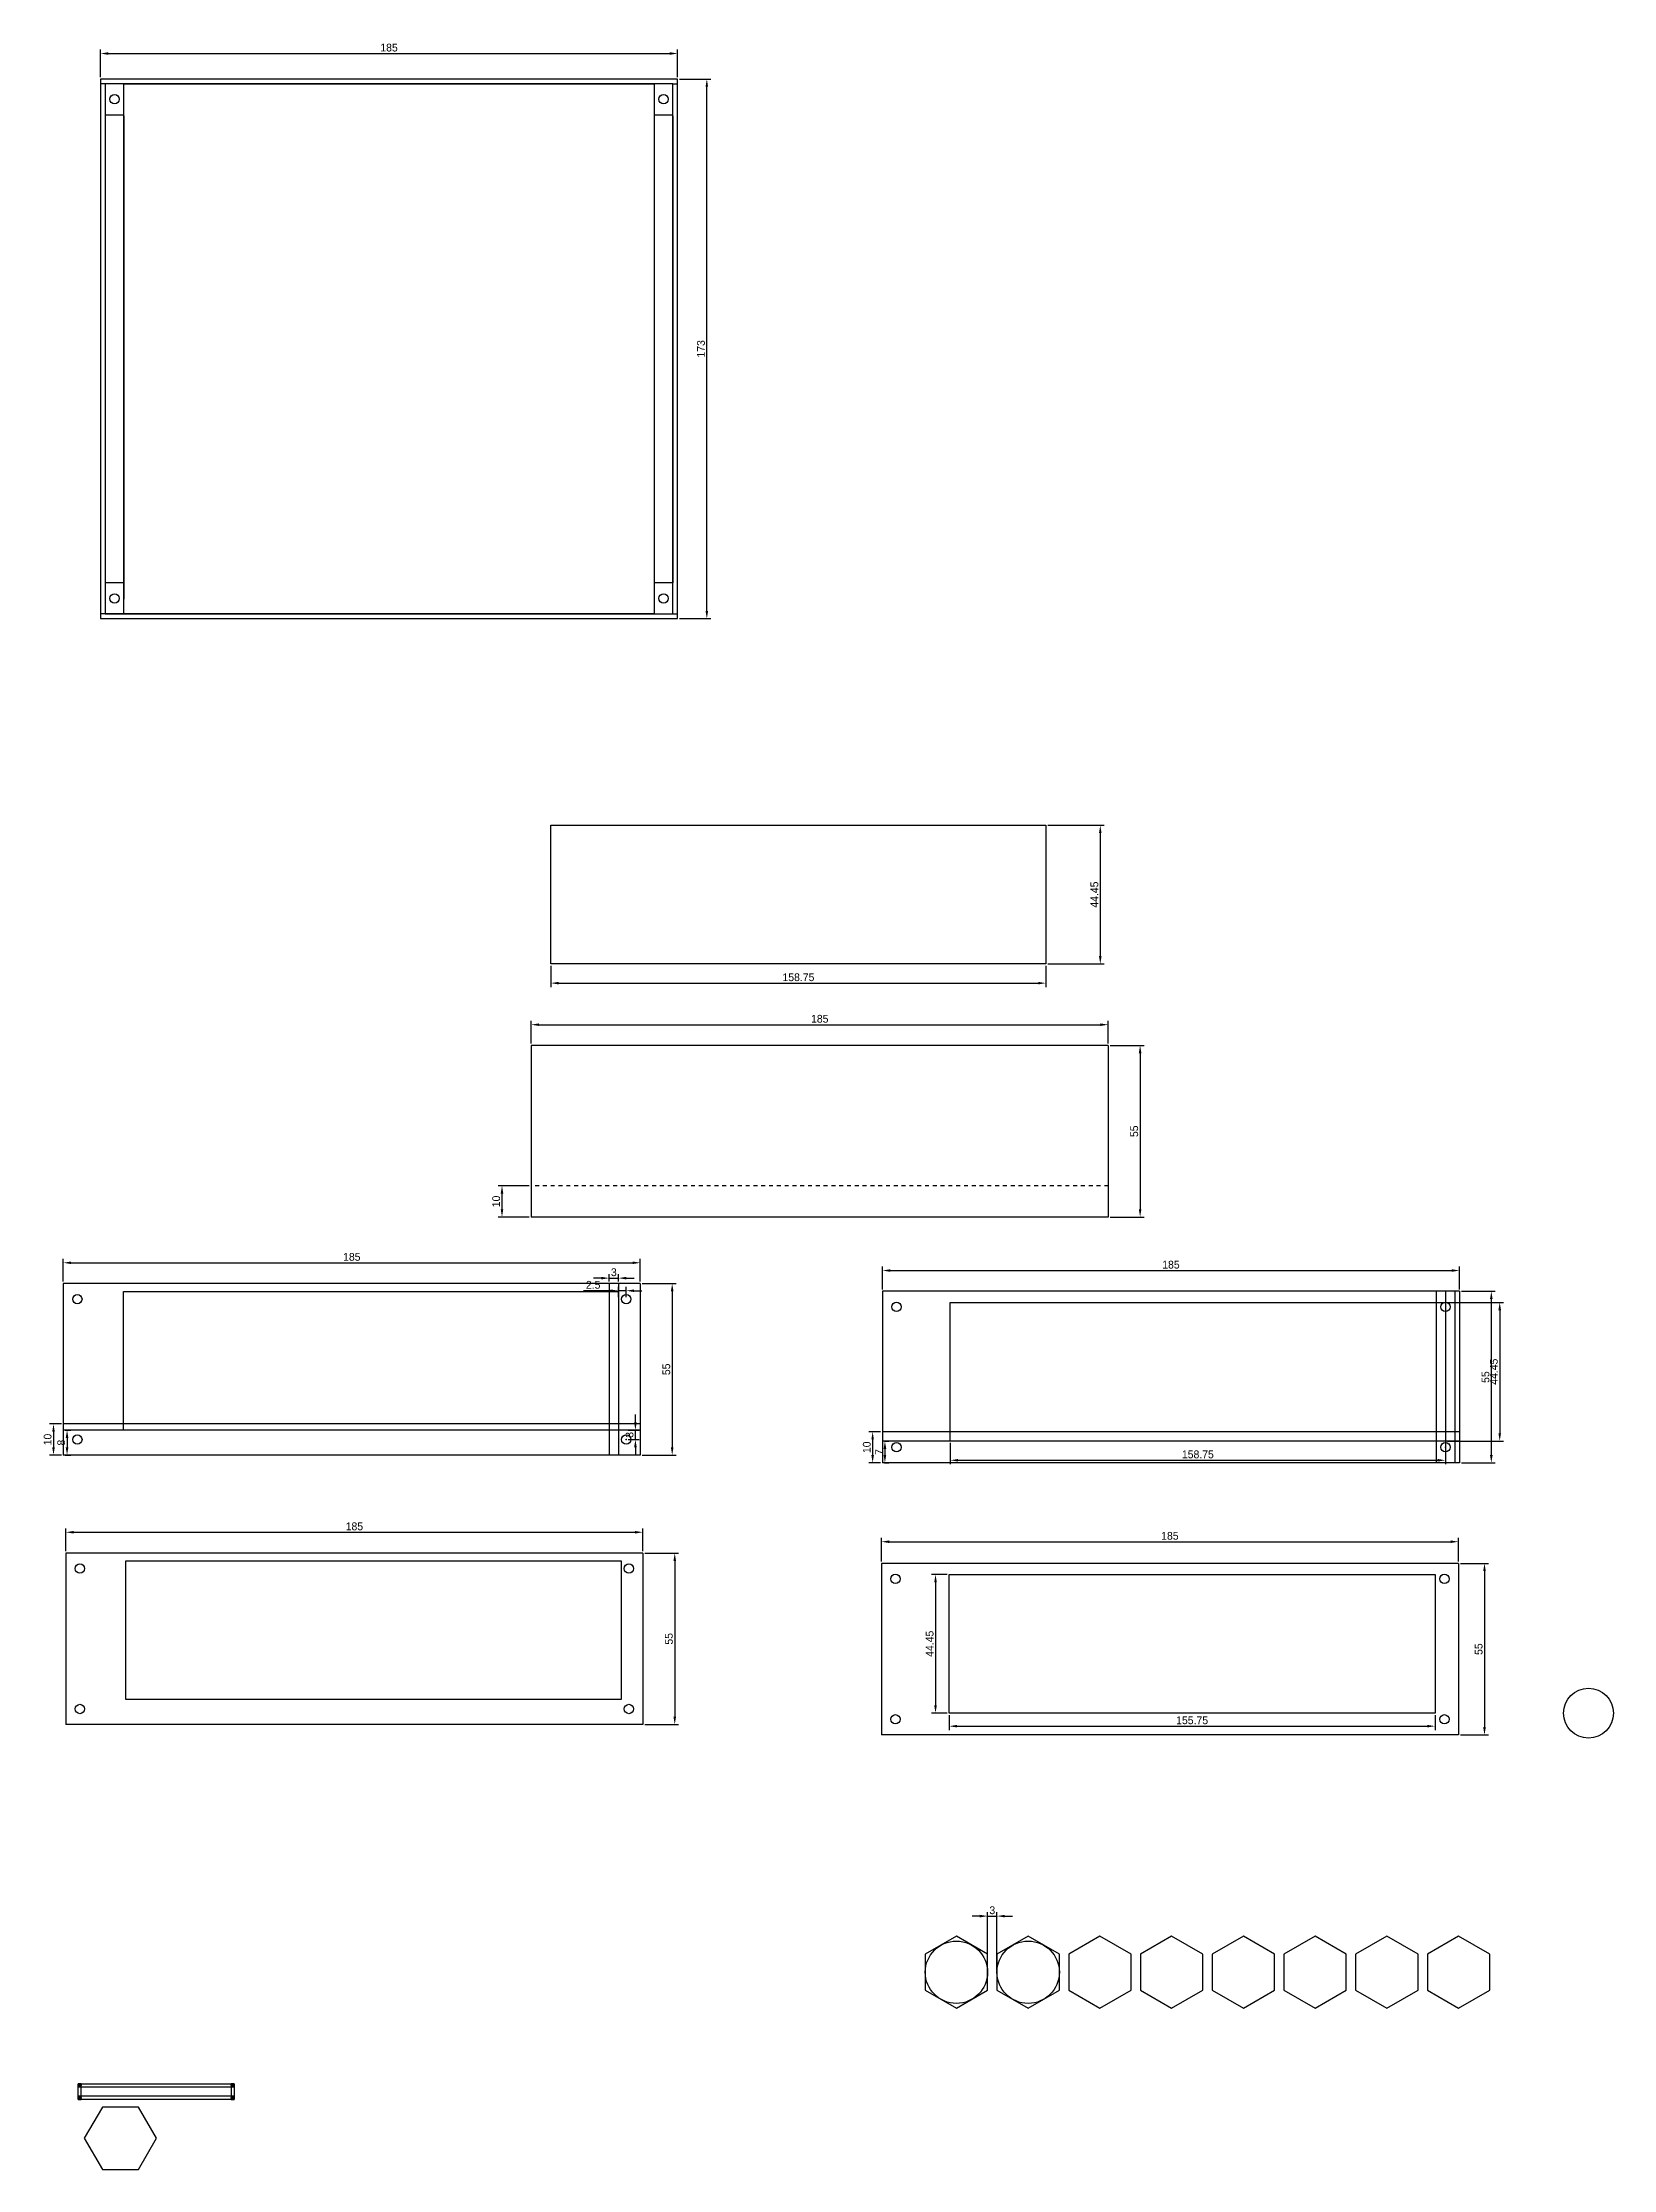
# Model space of a CAD drawing. Header units: millimetres. Extents: x 34 to 5984, y -3597 to 314.
# Drawn here: x 1717 to 2220, y -379 to 303 of the extents above; entities that cross this region are included whole.
import ezdxf

# ---------------------------------------------------------------- set-up
doc = ezdxf.new("R2010")
doc.units = ezdxf.units.MM
doc.linetypes.add('JIS_02_1.2', pattern=[2.5, 1.25, -1.25])
doc.dimstyles.new('ISO-25', dxfattribs={"dimtxt": 2.5, "dimasz": 2.5, "dimexe": 1.25, "dimexo": 0.625, "dimtad": 1, "dimdsep": 46, "dimtxsty": 'Standard', "dimcen": 2.5, "dimadec": 0, "dimazin": 0, "dimtfac": 1, "dimtmove": 0, "dimatfit": 3, "dimfxl": 1, "dimarcsym": 0})

# ---------------------------------------------------------------- blocks, each defined once
blk = doc.blocks.new('*D72')
at = {"color": 0, "lineweight": -2, "transparency": 16777216}
for p, q in [((1735.36, 292.24), (1735.36, 301.05)), ((1920.36, 292.24), (1920.36, 301.05)), ((1737.86, 299.8), (1917.86, 299.8))]:
    blk.add_line(p, q, dxfattribs=at)
at = {"color": 0, "transparency": 16777216}
for points in [[(1737.86, 300.22), (1737.86, 299.38), (1735.36, 299.8)], [(1917.86, 300.22), (1917.86, 299.38), (1920.36, 299.8)]]:
    blk.add_solid(points, dxfattribs=at)
at = {"layer": 'Defpoints', "color": 0, "transparency": 16777216}
for p in [(1920.36, 299.8), (1735.36, 291.62), (1920.36, 291.62)]:
    blk.add_point(p, dxfattribs=at)
at = {"color": 0, "transparency": 16777216, "insert": (1827.86, 301.68), "char_height": 2.5, "attachment_point": 5}
blk.add_mtext('185', dxfattribs=at)
blk = doc.blocks.new('*D73')
at = {"color": 0, "lineweight": -2, "transparency": 16777216}
for p, q in [((1920.99, 291.62), (1931, 291.62)), ((1929.75, 121.12), (1929.75, 289.12)), ((1920.99, 118.62), (1931, 118.62))]:
    blk.add_line(p, q, dxfattribs=at)
at = {"color": 0, "transparency": 16777216}
for points in [[(1929.33, 289.12), (1930.16, 289.12), (1929.75, 291.62)], [(1929.33, 121.12), (1930.16, 121.12), (1929.75, 118.62)]]:
    blk.add_solid(points, dxfattribs=at)
at = {"layer": 'Defpoints', "color": 0, "transparency": 16777216}
for p in [(1920.36, 291.62), (1929.75, 291.62), (1920.36, 118.62)]:
    blk.add_point(p, dxfattribs=at)
at = {"color": 0, "transparency": 16777216, "insert": (1927.87, 205.12), "char_height": 2.5, "attachment_point": 5, "rotation": 90}
blk.add_mtext('173', dxfattribs=at)
blk = doc.blocks.new('*D78')
at = {"color": 0, "lineweight": -2, "transparency": 16777216}
for p, q in [((1873.46, -17.58), (1873.46, -10.3)), ((1875.96, -11.55), (2055.96, -11.55)), ((2058.46, -17.58), (2058.46, -10.3))]:
    blk.add_line(p, q, dxfattribs=at)
at = {"color": 0, "transparency": 16777216}
for points in [[(1875.96, -11.13), (1875.96, -11.96), (1873.46, -11.55)], [(2055.96, -11.13), (2055.96, -11.96), (2058.46, -11.55)]]:
    blk.add_solid(points, dxfattribs=at)
at = {"layer": 'Defpoints', "color": 0, "transparency": 16777216}
for p in [(2058.46, -11.55), (1873.46, -18.21), (2058.46, -18.21)]:
    blk.add_point(p, dxfattribs=at)
at = {"color": 0, "transparency": 16777216, "insert": (1965.96, -9.67), "char_height": 2.5, "attachment_point": 5}
blk.add_mtext('185', dxfattribs=at)
blk = doc.blocks.new('*D79')
at = {"color": 0, "lineweight": -2, "transparency": 16777216}
for p, q in [((2059.08, -18.21), (2069.92, -18.21)), ((2068.67, -20.71), (2068.67, -70.71)), ((2059.08, -73.21), (2069.92, -73.21))]:
    blk.add_line(p, q, dxfattribs=at)
at = {"color": 0, "transparency": 16777216}
for points in [[(2068.25, -20.71), (2069.09, -20.71), (2068.67, -18.21)], [(2068.25, -70.71), (2069.09, -70.71), (2068.67, -73.21)]]:
    blk.add_solid(points, dxfattribs=at)
at = {"layer": 'Defpoints', "color": 0, "transparency": 16777216}
for p in [(2058.46, -18.21), (2058.46, -73.21), (2068.67, -73.21)]:
    blk.add_point(p, dxfattribs=at)
at = {"color": 0, "transparency": 16777216, "insert": (2066.79, -45.71), "char_height": 2.5, "attachment_point": 5, "rotation": 90}
blk.add_mtext('55', dxfattribs=at)
blk = doc.blocks.new('*D80')
at = {"color": 0, "lineweight": -2, "transparency": 16777216}
for p, q in [((1872.83, -63.21), (1862.83, -63.21)), ((1864.08, -65.71), (1864.08, -70.71)), ((1872.83, -73.21), (1862.83, -73.21))]:
    blk.add_line(p, q, dxfattribs=at)
at = {"color": 0, "transparency": 16777216}
for points in [[(1863.66, -65.71), (1864.5, -65.71), (1864.08, -63.21)], [(1863.66, -70.71), (1864.5, -70.71), (1864.08, -73.21)]]:
    blk.add_solid(points, dxfattribs=at)
at = {"layer": 'Defpoints', "color": 0, "transparency": 16777216}
for p in [(1873.46, -63.21), (1864.08, -73.21), (1873.46, -73.21)]:
    blk.add_point(p, dxfattribs=at)
at = {"color": 0, "transparency": 16777216, "insert": (1862.21, -68.21), "char_height": 2.5, "attachment_point": 5, "rotation": 90}
blk.add_mtext('10', dxfattribs=at)
blk = doc.blocks.new('*D87')
at = {"color": 0, "lineweight": -2, "transparency": 16777216}
for p, q in [((1724.26, -180.3), (1724.26, -173.02)), ((1726.76, -174.27), (1906.76, -174.27)), ((1909.26, -180.3), (1909.26, -173.02))]:
    blk.add_line(p, q, dxfattribs=at)
at = {"color": 0, "transparency": 16777216}
for points in [[(1726.76, -173.85), (1726.76, -174.68), (1724.26, -174.27)], [(1906.76, -173.85), (1906.76, -174.68), (1909.26, -174.27)]]:
    blk.add_solid(points, dxfattribs=at)
at = {"layer": 'Defpoints', "color": 0, "transparency": 16777216}
for p in [(1909.26, -174.27), (1724.26, -180.93), (1909.26, -180.93)]:
    blk.add_point(p, dxfattribs=at)
at = {"color": 0, "transparency": 16777216, "insert": (1816.76, -172.39), "char_height": 2.5, "attachment_point": 5}
blk.add_mtext('185', dxfattribs=at)
blk = doc.blocks.new('*D88')
at = {"color": 0, "lineweight": -2, "transparency": 16777216}
for p, q in [((1909.88, -180.93), (1920.72, -180.93)), ((1919.47, -183.43), (1919.47, -233.43)), ((1909.88, -235.93), (1920.72, -235.93))]:
    blk.add_line(p, q, dxfattribs=at)
at = {"color": 0, "transparency": 16777216}
for points in [[(1919.05, -183.43), (1919.88, -183.43), (1919.47, -180.93)], [(1919.05, -233.43), (1919.88, -233.43), (1919.47, -235.93)]]:
    blk.add_solid(points, dxfattribs=at)
at = {"layer": 'Defpoints', "color": 0, "transparency": 16777216}
for p in [(1909.26, -180.93), (1909.26, -235.93), (1919.47, -235.93)]:
    blk.add_point(p, dxfattribs=at)
at = {"color": 0, "transparency": 16777216, "insert": (1917.59, -208.43), "char_height": 2.5, "attachment_point": 5, "rotation": 90}
blk.add_mtext('55', dxfattribs=at)
blk = doc.blocks.new('*D91')
at = {"color": 0, "lineweight": -2, "transparency": 16777216}
for p, q in [((1879.74, 7.31), (1879.74, 0.52)), ((2038.49, 7.31), (2038.49, 0.52)), ((1882.24, 1.77), (2035.99, 1.77))]:
    blk.add_line(p, q, dxfattribs=at)
at = {"color": 0, "transparency": 16777216}
for points in [[(1882.24, 2.19), (1882.24, 1.36), (1879.74, 1.77)], [(2035.99, 2.19), (2035.99, 1.36), (2038.49, 1.77)]]:
    blk.add_solid(points, dxfattribs=at)
at = {"layer": 'Defpoints', "color": 0, "transparency": 16777216}
for p in [(1879.74, 7.94), (2038.49, 7.94), (2038.49, 1.77)]:
    blk.add_point(p, dxfattribs=at)
at = {"color": 0, "transparency": 16777216, "insert": (1959.12, 3.65), "char_height": 2.5, "attachment_point": 5}
blk.add_mtext('158.75', dxfattribs=at)
blk = doc.blocks.new('*D92')
at = {"color": 0, "lineweight": -2, "transparency": 16777216}
for p, q in [((2039.12, 52.39), (2057.15, 52.39)), ((2055.9, 49.89), (2055.9, 10.44)), ((2039.12, 7.94), (2057.15, 7.94))]:
    blk.add_line(p, q, dxfattribs=at)
at = {"color": 0, "transparency": 16777216}
for points in [[(2055.48, 49.89), (2056.31, 49.89), (2055.9, 52.39)], [(2055.48, 10.44), (2056.31, 10.44), (2055.9, 7.94)]]:
    blk.add_solid(points, dxfattribs=at)
at = {"layer": 'Defpoints', "color": 0, "transparency": 16777216}
for p in [(2038.49, 52.39), (2038.49, 7.94), (2055.9, 7.94)]:
    blk.add_point(p, dxfattribs=at)
at = {"color": 0, "transparency": 16777216, "insert": (2054.02, 30.16), "char_height": 2.5, "attachment_point": 5, "rotation": 90}
blk.add_mtext('44.45', dxfattribs=at)
blk = doc.blocks.new('*D102')
at = {"color": 0, "lineweight": -2, "transparency": 16777216}
for p, q in [((1723.43, -93.92), (1723.43, -86.63)), ((1725.93, -87.88), (1905.93, -87.88)), ((1908.43, -93.92), (1908.43, -86.63))]:
    blk.add_line(p, q, dxfattribs=at)
at = {"color": 0, "transparency": 16777216}
for points in [[(1725.93, -87.46), (1725.93, -88.3), (1723.43, -87.88)], [(1905.93, -87.46), (1905.93, -88.3), (1908.43, -87.88)]]:
    blk.add_solid(points, dxfattribs=at)
at = {"layer": 'Defpoints', "color": 0, "transparency": 16777216}
for p in [(1908.43, -87.88), (1723.43, -94.54), (1908.43, -94.54)]:
    blk.add_point(p, dxfattribs=at)
at = {"color": 0, "transparency": 16777216, "insert": (1815.93, -86), "char_height": 2.5, "attachment_point": 5}
blk.add_mtext('185', dxfattribs=at)
blk = doc.blocks.new('*D98')
at = {"color": 0, "lineweight": -2, "transparency": 16777216}
for p, q in [((1909.06, -94.54), (1919.89, -94.54)), ((1918.64, -97.04), (1918.64, -147.04)), ((1909.06, -149.54), (1919.89, -149.54))]:
    blk.add_line(p, q, dxfattribs=at)
at = {"color": 0, "transparency": 16777216}
for points in [[(1918.22, -97.04), (1919.06, -97.04), (1918.64, -94.54)], [(1918.22, -147.04), (1919.06, -147.04), (1918.64, -149.54)]]:
    blk.add_solid(points, dxfattribs=at)
at = {"layer": 'Defpoints', "color": 0, "transparency": 16777216}
for p in [(1908.43, -94.54), (1908.43, -149.54), (1918.64, -149.54)]:
    blk.add_point(p, dxfattribs=at)
at = {"color": 0, "transparency": 16777216, "insert": (1916.77, -122.04), "char_height": 2.5, "attachment_point": 5, "rotation": 90}
blk.add_mtext('55', dxfattribs=at)
blk = doc.blocks.new('*D99')
at = {"color": 0, "lineweight": -2, "transparency": 16777216}
for p, q in [((1895.93, -92.8), (1893.43, -92.8)), ((1898.43, -93.92), (1898.43, -91.55)), ((1898.43, -92.8), (1901.43, -92.8)), ((1901.43, -93.92), (1901.43, -91.55)), ((1903.93, -92.8), (1906.43, -92.8))]:
    blk.add_line(p, q, dxfattribs=at)
at = {"color": 0, "transparency": 16777216}
for points in [[(1895.93, -92.38), (1895.93, -93.21), (1898.43, -92.8)], [(1903.93, -92.38), (1903.93, -93.21), (1901.43, -92.8)]]:
    blk.add_solid(points, dxfattribs=at)
at = {"layer": 'Defpoints', "color": 0, "transparency": 16777216}
for p in [(1898.43, -94.54), (1901.43, -92.8), (1901.43, -94.54)]:
    blk.add_point(p, dxfattribs=at)
at = {"color": 0, "transparency": 16777216, "insert": (1899.93, -90.92), "char_height": 2.5, "attachment_point": 5}
blk.add_mtext('3', dxfattribs=at)
blk = doc.blocks.new('*D100')
at = {"color": 0, "lineweight": -2, "transparency": 16777216}
for p, q in [((1898.93, -96.84), (1890.18, -96.84)), ((1901.43, -98.92), (1901.43, -95.59)), ((1903.93, -96.84), (1901.43, -96.84)), ((1903.93, -98.92), (1903.93, -95.59)), ((1906.43, -96.84), (1908.93, -96.84))]:
    blk.add_line(p, q, dxfattribs=at)
at = {"color": 0, "transparency": 16777216}
for points in [[(1898.93, -96.42), (1898.93, -97.25), (1901.43, -96.84)], [(1906.43, -96.42), (1906.43, -97.25), (1903.93, -96.84)]]:
    blk.add_solid(points, dxfattribs=at)
at = {"layer": 'Defpoints', "color": 0, "transparency": 16777216}
for p in [(1901.43, -96.84), (1901.43, -99.54), (1903.93, -99.54)]:
    blk.add_point(p, dxfattribs=at)
at = {"color": 0, "transparency": 16777216, "insert": (1893.31, -94.96), "char_height": 2.5, "attachment_point": 5}
blk.add_mtext('2.5', dxfattribs=at)
blk = doc.blocks.new('*D101')
at = {"color": 0, "lineweight": -2, "transparency": 16777216}
for p, q in [((1904.56, -141.54), (1908.1, -141.54)), ((1906.85, -139.04), (1906.85, -136.54)), ((1906.85, -144.54), (1906.85, -141.54)), ((1904.56, -144.54), (1908.1, -144.54)), ((1906.85, -147.04), (1906.85, -149.54))]:
    blk.add_line(p, q, dxfattribs=at)
at = {"color": 0, "transparency": 16777216}
for points in [[(1906.44, -139.04), (1907.27, -139.04), (1906.85, -141.54)], [(1906.44, -147.04), (1907.27, -147.04), (1906.85, -144.54)]]:
    blk.add_solid(points, dxfattribs=at)
at = {"layer": 'Defpoints', "color": 0, "transparency": 16777216}
for p in [(1903.93, -141.54), (1906.85, -141.54), (1903.93, -144.54)]:
    blk.add_point(p, dxfattribs=at)
at = {"color": 0, "transparency": 16777216, "insert": (1904.98, -143.04), "char_height": 2.5, "attachment_point": 5, "rotation": 90}
blk.add_mtext('3', dxfattribs=at)
blk = doc.blocks.new('*D107')
at = {"color": 0, "lineweight": -2, "transparency": 16777216}
for p, q in [((2017.28, -297.33), (2014.78, -297.33)), ((2019.78, -314.69), (2019.78, -296.08)), ((2019.78, -297.33), (2022.78, -297.33)), ((2022.78, -314.69), (2022.78, -296.08)), ((2025.28, -297.33), (2027.78, -297.33))]:
    blk.add_line(p, q, dxfattribs=at)
at = {"color": 0, "transparency": 16777216}
for points in [[(2017.28, -296.91), (2017.28, -297.75), (2019.78, -297.33)], [(2025.28, -296.91), (2025.28, -297.75), (2022.78, -297.33)]]:
    blk.add_solid(points, dxfattribs=at)
at = {"layer": 'Defpoints', "color": 0, "transparency": 16777216}
for p in [(2022.78, -297.33), (2019.78, -315.32), (2022.78, -315.32)]:
    blk.add_point(p, dxfattribs=at)
at = {"color": 0, "transparency": 16777216, "insert": (2021.28, -295.46), "char_height": 2.5, "attachment_point": 5}
blk.add_mtext('3', dxfattribs=at)
blk = doc.blocks.new('*D152')
at = {"color": 0, "lineweight": -2, "transparency": 16777216}
for p, q in [((1722.81, -139.54), (1719.03, -139.54)), ((1720.28, -142.04), (1720.28, -147.04)), ((1722.81, -149.54), (1719.03, -149.54))]:
    blk.add_line(p, q, dxfattribs=at)
at = {"color": 0, "transparency": 16777216}
for points in [[(1719.87, -142.04), (1720.7, -142.04), (1720.28, -139.54)], [(1719.87, -147.04), (1720.7, -147.04), (1720.28, -149.54)]]:
    blk.add_solid(points, dxfattribs=at)
at = {"layer": 'Defpoints', "color": 0, "transparency": 16777216}
for p in [(1723.43, -139.54), (1720.28, -149.54), (1723.43, -149.54)]:
    blk.add_point(p, dxfattribs=at)
at = {"color": 0, "transparency": 16777216, "insert": (1718.41, -144.54), "char_height": 2.5, "attachment_point": 5, "rotation": 90}
blk.add_mtext('10', dxfattribs=at)
blk = doc.blocks.new('*D153')
at = {"color": 0, "lineweight": -2, "transparency": 16777216}
for p, q in [((1724.06, -141.54), (1725.88, -141.54)), ((1724.06, -149.54), (1725.88, -149.54)), ((1724.63, -144.04), (1724.63, -147.04))]:
    blk.add_line(p, q, dxfattribs=at)
at = {"color": 0, "transparency": 16777216}
for points in [[(1724.21, -144.04), (1725.05, -144.04), (1724.63, -141.54)], [(1724.21, -147.04), (1725.05, -147.04), (1724.63, -149.54)]]:
    blk.add_solid(points, dxfattribs=at)
at = {"layer": 'Defpoints', "color": 0, "transparency": 16777216}
for p in [(1723.43, -141.54), (1723.43, -149.54), (1724.63, -149.54)]:
    blk.add_point(p, dxfattribs=at)
at = {"color": 0, "transparency": 16777216, "insert": (1722.76, -145.54), "char_height": 2.5, "attachment_point": 5, "rotation": 90}
blk.add_mtext('8', dxfattribs=at)
blk = doc.blocks.new('*D154')
at = {"color": 0, "lineweight": -2, "transparency": 16777216}
for p, q in [((1986.06, -96.4), (1986.06, -89.11)), ((1988.56, -90.36), (2168.56, -90.36)), ((2171.06, -96.4), (2171.06, -89.11))]:
    blk.add_line(p, q, dxfattribs=at)
at = {"color": 0, "transparency": 16777216}
for points in [[(1988.56, -89.95), (1988.56, -90.78), (1986.06, -90.36)], [(2168.56, -89.95), (2168.56, -90.78), (2171.06, -90.36)]]:
    blk.add_solid(points, dxfattribs=at)
at = {"layer": 'Defpoints', "color": 0, "transparency": 16777216}
for p in [(2171.06, -90.36), (1986.06, -97.03), (2171.06, -97.03)]:
    blk.add_point(p, dxfattribs=at)
at = {"color": 0, "transparency": 16777216, "insert": (2078.56, -88.49), "char_height": 2.5, "attachment_point": 5}
blk.add_mtext('185', dxfattribs=at)
blk = doc.blocks.new('*D155')
at = {"color": 0, "lineweight": -2, "transparency": 16777216}
for p, q in [((2171.69, -97.03), (2182.52, -97.03)), ((2181.27, -99.53), (2181.27, -149.53)), ((2171.69, -152.03), (2182.52, -152.03))]:
    blk.add_line(p, q, dxfattribs=at)
at = {"color": 0, "transparency": 16777216}
for points in [[(2180.85, -99.53), (2181.69, -99.53), (2181.27, -97.03)], [(2180.85, -149.53), (2181.69, -149.53), (2181.27, -152.03)]]:
    blk.add_solid(points, dxfattribs=at)
at = {"layer": 'Defpoints', "color": 0, "transparency": 16777216}
for p in [(2171.06, -97.03), (2171.06, -152.03), (2181.27, -152.03)]:
    blk.add_point(p, dxfattribs=at)
at = {"color": 0, "transparency": 16777216, "insert": (2179.4, -124.53), "char_height": 2.5, "attachment_point": 5, "rotation": 90}
blk.add_mtext('55', dxfattribs=at)
blk = doc.blocks.new('*D156')
at = {"color": 0, "lineweight": -2, "transparency": 16777216}
for p, q in [((1985.44, -142.03), (1981.66, -142.03)), ((1982.91, -144.53), (1982.91, -149.53)), ((1985.44, -152.03), (1981.66, -152.03))]:
    blk.add_line(p, q, dxfattribs=at)
at = {"color": 0, "transparency": 16777216}
for points in [[(1982.5, -144.53), (1983.33, -144.53), (1982.91, -142.03)], [(1982.5, -149.53), (1983.33, -149.53), (1982.91, -152.03)]]:
    blk.add_solid(points, dxfattribs=at)
at = {"layer": 'Defpoints', "color": 0, "transparency": 16777216}
for p in [(1986.06, -142.03), (1982.91, -152.03), (1986.06, -152.03)]:
    blk.add_point(p, dxfattribs=at)
at = {"color": 0, "transparency": 16777216, "insert": (1981.04, -147.03), "char_height": 2.5, "attachment_point": 5, "rotation": 90}
blk.add_mtext('10', dxfattribs=at)
blk = doc.blocks.new('*D157')
at = {"color": 0, "lineweight": -2, "transparency": 16777216}
for p, q in [((1986.69, -145.03), (1988.1, -145.03)), ((1986.85, -147.53), (1986.85, -149.53)), ((1986.69, -152.03), (1988.1, -152.03))]:
    blk.add_line(p, q, dxfattribs=at)
at = {"color": 0, "transparency": 16777216}
for points in [[(1986.44, -147.53), (1987.27, -147.53), (1986.85, -145.03)], [(1986.44, -149.53), (1987.27, -149.53), (1986.85, -152.03)]]:
    blk.add_solid(points, dxfattribs=at)
at = {"layer": 'Defpoints', "color": 0, "transparency": 16777216}
for p in [(1986.06, -145.03), (1986.06, -152.03), (1986.85, -152.03)]:
    blk.add_point(p, dxfattribs=at)
at = {"color": 0, "transparency": 16777216, "insert": (1984.98, -148.53), "char_height": 2.5, "attachment_point": 5, "rotation": 90}
blk.add_mtext('7', dxfattribs=at)
blk = doc.blocks.new('*D162')
at = {"color": 0, "lineweight": -2, "transparency": 16777216}
for p, q in [((2007.81, -145.65), (2007.81, -152.44)), ((2166.56, -145.65), (2166.56, -152.44)), ((2010.31, -151.19), (2164.06, -151.19))]:
    blk.add_line(p, q, dxfattribs=at)
at = {"color": 0, "transparency": 16777216}
for points in [[(2010.31, -150.77), (2010.31, -151.61), (2007.81, -151.19)], [(2164.06, -150.77), (2164.06, -151.61), (2166.56, -151.19)]]:
    blk.add_solid(points, dxfattribs=at)
at = {"layer": 'Defpoints', "color": 0, "transparency": 16777216}
for p in [(2007.81, -145.03), (2166.56, -145.03), (2166.56, -151.19)]:
    blk.add_point(p, dxfattribs=at)
at = {"color": 0, "transparency": 16777216, "insert": (2087.19, -149.31), "char_height": 2.5, "attachment_point": 5}
blk.add_mtext('158.75', dxfattribs=at)
blk = doc.blocks.new('*D163')
at = {"color": 0, "lineweight": -2, "transparency": 16777216}
for p, q in [((2167.19, -100.58), (2185.22, -100.58)), ((2183.97, -103.08), (2183.97, -142.53)), ((2167.19, -145.03), (2185.22, -145.03))]:
    blk.add_line(p, q, dxfattribs=at)
at = {"color": 0, "transparency": 16777216}
for points in [[(2183.55, -103.08), (2184.38, -103.08), (2183.97, -100.58)], [(2183.55, -142.53), (2184.38, -142.53), (2183.97, -145.03)]]:
    blk.add_solid(points, dxfattribs=at)
at = {"layer": 'Defpoints', "color": 0, "transparency": 16777216}
for p in [(2166.56, -100.58), (2166.56, -145.03), (2183.97, -145.03)]:
    blk.add_point(p, dxfattribs=at)
at = {"color": 0, "transparency": 16777216, "insert": (2182.09, -122.8), "char_height": 2.5, "attachment_point": 5, "rotation": 90}
blk.add_mtext('44.45', dxfattribs=at)
blk = doc.blocks.new('*D164')
at = {"color": 0, "lineweight": -2, "transparency": 16777216}
for p, q in [((1985.72, -183.61), (1985.72, -176.05)), ((2170.72, -183.61), (2170.72, -176.05)), ((1988.22, -177.3), (2168.22, -177.3))]:
    blk.add_line(p, q, dxfattribs=at)
at = {"color": 0, "transparency": 16777216}
for points in [[(1988.22, -176.88), (1988.22, -177.72), (1985.72, -177.3)], [(2168.22, -176.88), (2168.22, -177.72), (2170.72, -177.3)]]:
    blk.add_solid(points, dxfattribs=at)
at = {"layer": 'Defpoints', "color": 0, "transparency": 16777216}
for p in [(2170.72, -177.3), (1985.72, -184.24), (2170.72, -184.24)]:
    blk.add_point(p, dxfattribs=at)
at = {"color": 0, "transparency": 16777216, "insert": (2078.22, -175.43), "char_height": 2.5, "attachment_point": 5}
blk.add_mtext('185', dxfattribs=at)
blk = doc.blocks.new('*D165')
at = {"color": 0, "lineweight": -2, "transparency": 16777216}
for p, q in [((2171.35, -184.24), (2180.33, -184.24)), ((2179.08, -186.74), (2179.08, -236.74)), ((2171.35, -239.24), (2180.33, -239.24))]:
    blk.add_line(p, q, dxfattribs=at)
at = {"color": 0, "transparency": 16777216}
for points in [[(2178.67, -186.74), (2179.5, -186.74), (2179.08, -184.24)], [(2178.67, -236.74), (2179.5, -236.74), (2179.08, -239.24)]]:
    blk.add_solid(points, dxfattribs=at)
at = {"layer": 'Defpoints', "color": 0, "transparency": 16777216}
for p in [(2170.72, -184.24), (2170.72, -239.24), (2179.08, -239.24)]:
    blk.add_point(p, dxfattribs=at)
at = {"color": 0, "transparency": 16777216, "insert": (2177.21, -211.74), "char_height": 2.5, "attachment_point": 5, "rotation": 90}
blk.add_mtext('55', dxfattribs=at)
blk = doc.blocks.new('*D166')
at = {"color": 0, "lineweight": -2, "transparency": 16777216}
for p, q in [((2007.47, -232.86), (2007.47, -237.69)), ((2009.97, -236.44), (2160.72, -236.44)), ((2163.22, -232.86), (2163.22, -237.69))]:
    blk.add_line(p, q, dxfattribs=at)
at = {"color": 0, "transparency": 16777216}
for points in [[(2009.97, -236.02), (2009.97, -236.85), (2007.47, -236.44)], [(2160.72, -236.02), (2160.72, -236.85), (2163.22, -236.44)]]:
    blk.add_solid(points, dxfattribs=at)
at = {"layer": 'Defpoints', "color": 0, "transparency": 16777216}
for p in [(2007.47, -232.24), (2163.22, -232.24), (2163.22, -236.44)]:
    blk.add_point(p, dxfattribs=at)
at = {"color": 0, "transparency": 16777216, "insert": (2085.35, -234.56), "char_height": 2.5, "attachment_point": 5}
blk.add_mtext('155.75', dxfattribs=at)
blk = doc.blocks.new('*D167')
at = {"color": 0, "lineweight": -2, "transparency": 16777216}
for p, q in [((2006.85, -187.79), (2001.82, -187.79)), ((2003.07, -190.29), (2003.07, -229.74)), ((2006.85, -232.24), (2001.82, -232.24))]:
    blk.add_line(p, q, dxfattribs=at)
at = {"color": 0, "transparency": 16777216}
for points in [[(2002.66, -190.29), (2003.49, -190.29), (2003.07, -187.79)], [(2002.66, -229.74), (2003.49, -229.74), (2003.07, -232.24)]]:
    blk.add_solid(points, dxfattribs=at)
at = {"layer": 'Defpoints', "color": 0, "transparency": 16777216}
for p in [(2007.47, -187.79), (2003.07, -232.24), (2007.47, -232.24)]:
    blk.add_point(p, dxfattribs=at)
at = {"color": 0, "transparency": 16777216, "insert": (2001.2, -210.01), "char_height": 2.5, "attachment_point": 5, "rotation": 90}
blk.add_mtext('44.45', dxfattribs=at)

msp = doc.modelspace()

# ---------------------------------------------------------------- linework, layer by layer
at = {"color": 4}
for p, q in [((1920.364, 291.619), (1735.364, 291.619)), ((1735.364, 291.619), (1735.364, 118.619)), ((1736.864, 290.119), (1735.364, 290.119)), ((1736.864, 290.119), (1736.864, 120.119)), ((1918.864, 290.119), (1736.864, 290.119)), ((1918.864, 120.119), (1918.864, 290.119)), ((1918.864, 290.119), (1920.364, 290.119)), ((1920.364, 118.619), (1920.364, 291.619)), ((1736.864, 120.119), (1735.364, 120.119)), ((1735.364, 118.619), (1920.364, 118.619)), ((1736.864, 120.119), (1918.864, 120.119)), ((1918.864, 120.119), (1920.364, 120.119)), ((1728.204, -351.072), (1778.204, -351.072)), ((1728.204, -356.072), (1728.204, -351.072)), ((1728.204, -351.072), (1728.204, -352.072)), ((1729.204, -351.072), (1728.204, -351.072)), ((1728.204, -351.572), (1729.204, -351.572)), ((1728.204, -352.072), (1778.204, -352.072)), ((1728.204, -352.072), (1729.204, -352.072)), ((1728.704, -351.072), (1728.704, -352.072)), ((1729.204, -356.072), (1729.204, -351.072)), ((1729.204, -352.072), (1729.204, -351.072)), ((1777.204, -351.072), (1777.204, -356.072)), ((1777.204, -351.072), (1777.204, -352.072)), ((1778.204, -351.072), (1777.204, -351.072)), ((1777.204, -351.572), (1778.204, -351.572)), ((1777.204, -352.072), (1778.204, -352.072)), ((1777.704, -351.072), (1777.704, -352.072)), ((1778.204, -351.072), (1778.204, -356.072)), ((1778.204, -352.072), (1778.204, -351.072)), ((1778.204, -355.072), (1728.204, -355.072)), ((1728.204, -355.072), (1728.204, -356.072)), ((1729.204, -355.072), (1728.204, -355.072)), ((1728.204, -355.572), (1729.204, -355.572)), ((1778.204, -356.072), (1728.204, -356.072)), ((1728.204, -356.072), (1729.204, -356.072)), ((1728.704, -355.072), (1728.704, -356.072)), ((1729.204, -356.072), (1729.204, -355.072)), ((1777.204, -355.072), (1777.204, -356.072)), ((1778.204, -355.072), (1777.204, -355.072)), ((1777.204, -355.572), (1778.204, -355.572)), ((1777.204, -356.072), (1778.204, -356.072)), ((1777.704, -355.072), (1777.704, -356.072)), ((1778.204, -356.072), (1778.204, -355.072))]:
    msp.add_line(p, q, dxfattribs=at)
for p, q in [((1736.864, 290.119), (1736.864, 280.119)), ((1742.864, 290.119), (1736.864, 290.119)), ((1742.864, 280.119), (1742.864, 290.119)), ((1912.864, 290.119), (1912.864, 280.119)), ((1918.864, 290.119), (1912.864, 290.119)), ((1918.864, 280.119), (1918.864, 290.119)), ((1736.864, 280.119), (1742.864, 280.119)), ((1736.864, 280.119), (1736.864, 130.119)), ((1742.864, 279.809), (1742.864, 257.249)), ((1742.864, 279.809), (1742.864, 124.869)), ((1912.864, 280.119), (1918.864, 280.119)), ((1918.864, 279.809), (1918.864, 130.119)), ((1736.864, 130.119), (1736.864, 120.119)), ((1742.864, 130.119), (1736.864, 130.119)), ((1742.864, 120.119), (1742.864, 130.119)), ((1912.864, 130.119), (1912.864, 120.119)), ((1918.864, 130.119), (1912.864, 130.119)), ((1918.864, 120.119), (1918.864, 130.119)), ((1742.864, 120.119), (1736.864, 120.119)), ((1736.864, 120.119), (1742.864, 120.119)), ((1912.864, 120.119), (1918.864, 120.119)), ((1879.741, 52.387), (2038.491, 52.387)), ((1879.741, 7.937), (1879.741, 52.387)), ((2038.491, 52.387), (2038.491, 7.937)), ((2038.491, 7.937), (1879.741, 7.937)), ((2058.458, -18.207), (1873.458, -18.207)), ((1873.458, -18.207), (1873.458, -73.207)), ((2058.458, -18.207), (2058.458, -73.207)), ((2058.458, -73.207), (1873.458, -73.207)), ((1908.431, -94.54), (1723.431, -94.54)), ((1723.431, -94.54), (1723.431, -149.54)), ((1898.431, -94.54), (1898.431, -149.54)), ((1901.431, -94.54), (1901.431, -149.54)), ((1908.431, -94.54), (1908.431, -149.54)), ((1742.681, -97.09), (1901.431, -97.09)), ((1742.681, -141.54), (1742.681, -97.09)), ((1901.431, -97.09), (1901.431, -141.54)), ((2171.06, -97.026), (1986.06, -97.026)), ((1986.06, -97.026), (1986.06, -152.026)), ((2007.81, -100.576), (2166.56, -100.576)), ((2007.81, -145.026), (2007.81, -100.576)), ((2163.56, -97.026), (2163.56, -152.026)), ((2166.56, -97.026), (2166.56, -152.026)), ((2166.56, -100.576), (2166.56, -145.026)), ((2169.56, -97.026), (2169.56, -152.026)), ((2171.06, -97.026), (2171.06, -152.026)), ((1908.431, -139.54), (1723.431, -139.54)), ((1908.431, -141.54), (1723.431, -141.54)), ((1901.431, -141.54), (1742.681, -141.54)), ((2171.06, -142.026), (1986.06, -142.026)), ((1908.431, -149.54), (1723.431, -149.54)), ((2171.06, -145.026), (1986.06, -145.026)), ((2166.56, -145.026), (2007.81, -145.026)), ((2171.06, -152.026), (1986.06, -152.026)), ((1909.258, -180.928), (1724.258, -180.928)), ((1724.258, -180.928), (1724.258, -235.928)), ((1743.508, -183.478), (1902.258, -183.478)), ((1743.508, -227.928), (1743.508, -183.478)), ((1902.258, -183.478), (1902.258, -227.928)), ((1909.258, -180.928), (1909.258, -235.928)), ((2170.722, -184.238), (1985.722, -184.238)), ((1985.722, -184.238), (1985.722, -239.238)), ((2170.722, -184.238), (2170.722, -239.238)), ((1902.258, -227.928), (1743.508, -227.928)), ((1909.258, -235.928), (1724.258, -235.928)), ((2170.722, -239.238), (1985.722, -239.238))]:
    msp.add_line(p, q)
at = {"color": 1}
for p, q in [((1742.864, 290.119), (1912.864, 290.119)), ((1742.864, 120.119), (1742.864, 290.119)), ((1912.864, 290.119), (1912.864, 120.119)), ((1912.864, 120.119), (1742.864, 120.119))]:
    msp.add_line(p, q, dxfattribs=at)
at = {"linetype": 'JIS_02_1.2'}
msp.add_line((2058.458, -63.207), (1873.458, -63.207), dxfattribs=at)
at = {"color": 242, "true_color": 0xcd2027}
for p, q in [((2007.472, -187.788), (2163.222, -187.788)), ((2007.472, -232.238), (2007.472, -187.788)), ((2163.222, -187.788), (2163.222, -232.238)), ((2163.222, -232.238), (2007.472, -232.238))]:
    msp.add_line(p, q, dxfattribs=at)
for points in [[(2019.777, -309.542), (2009.777, -303.769), (1999.777, -309.542), (1999.777, -321.089), (2009.777, -326.863), (2019.777, -321.089)], [(2042.777, -309.542), (2032.777, -303.769), (2022.777, -309.542), (2022.777, -321.089), (2032.777, -326.863), (2042.777, -321.089)], [(2065.777, -309.542), (2055.777, -303.769), (2045.777, -309.542), (2045.777, -321.089), (2055.777, -326.863), (2065.777, -321.089)], [(2088.777, -309.542), (2078.777, -303.769), (2068.777, -309.542), (2068.777, -321.089), (2078.777, -326.863), (2088.777, -321.089)], [(2111.777, -309.542), (2101.777, -303.769), (2091.777, -309.542), (2091.777, -321.089), (2101.777, -326.863), (2111.777, -321.089)], [(2134.777, -309.542), (2124.777, -303.769), (2114.777, -309.542), (2114.777, -321.089), (2124.777, -326.863), (2134.777, -321.089)], [(2157.777, -309.542), (2147.777, -303.769), (2137.777, -309.542), (2137.777, -321.089), (2147.777, -326.863), (2157.777, -321.089)], [(2180.777, -309.542), (2170.777, -303.769), (2160.777, -309.542), (2160.777, -321.089), (2170.777, -326.863), (2180.777, -321.089)]]:
    msp.add_lwpolyline(points, close=True)
at = {"color": 4}
msp.add_lwpolyline([(1735.941, -358.547), (1730.167, -368.547), (1735.941, -378.547), (1747.488, -378.547), (1753.261, -368.547), (1747.488, -358.547)], close=True, dxfattribs=at)
at = {"color": 1}
for centre in [(1739.864, 285.119), (1915.864, 285.119), (1739.864, 125.119), (1915.864, 125.119), (1727.931, -99.54), (1903.931, -99.54), (1990.56, -102.026), (2166.56, -102.026), (1727.931, -144.54), (1903.931, -144.54), (1990.56, -147.026), (2166.56, -147.026), (1728.758, -185.928), (1904.758, -185.928), (1990.222, -189.238), (2166.222, -189.238), (1728.758, -230.928), (1904.758, -230.928), (1990.222, -234.238), (2166.222, -234.238)]:
    msp.add_circle(centre, 1.5, dxfattribs=at)
at = {"color": 4}
for centre, radius in [((2212.433, -232.261), 8), ((2009.777, -315.316), 10), ((2032.777, -315.316), 10), ((1728.704, -351.572), 0.5), ((1777.704, -351.572), 0.5), ((1728.704, -355.572), 0.5), ((1777.704, -355.572), 0.5)]:
    msp.add_circle(centre, radius, dxfattribs=at)
for p in [(1903.931, -144.54), (2166.56, -147.026)]:
    msp.add_point(p, dxfattribs=at)

# ---------------------------------------------------------------- dimensions: what is measured, and where the dimension line sits
for base, p1, p2, picture, middle in [((1920.364, 299.8), (1735.364, 291.619), (1920.364, 291.619), '*D72', (1827.864, 301.675)), ((2038.491, 1.775), (1879.741, 7.937), (2038.491, 7.937), '*D91', (1959.116, 3.65)), ((2058.458, -11.545), (1873.458, -18.207), (2058.458, -18.207), '*D78', (1965.958, -9.67)), ((1908.431, -87.879), (1723.431, -94.54), (1908.431, -94.54), '*D102', (1815.931, -86.004)), ((2171.06, -90.364), (1986.06, -97.026), (2171.06, -97.026), '*D154', (2078.56, -88.489)), ((1901.431, -96.836), (1903.931, -99.54), (1901.431, -99.54), '*D100', (1893.306, -94.961)), ((1901.431, -92.795), (1898.431, -94.54), (1901.431, -94.54), '*D99', (1899.931, -90.92)), ((2166.56, -151.189), (2007.81, -145.026), (2166.56, -145.026), '*D162', (2087.185, -149.314)), ((1909.258, -174.266), (1724.258, -180.928), (1909.258, -180.928), '*D87', (1816.758, -172.391)), ((2170.722, -177.301), (1985.722, -184.238), (2170.722, -184.238), '*D164', (2078.222, -175.426)), ((2163.222, -236.436), (2007.472, -232.238), (2163.222, -232.238), '*D166', (2085.347, -234.561)), ((2022.777, -297.331), (2019.777, -315.316), (2022.777, -315.316), '*D107', (2021.277, -295.456))]:
    dim = msp.add_linear_dim(base=base, p1=p1, p2=p2, dimstyle='ISO-25', dxfattribs=at)
    dim.commit()
    dim.dimension.update_dxf_attribs({"geometry": picture, "text_midpoint": middle})
for p1, p2, distance, picture, middle in [((1920.364, 118.619), (1920.364, 291.619), -9.382, '*D73', (1927.871, 205.119)), ((1873.458, -63.207), (1873.458, -73.207), -9.378, '*D80', (1862.205, -68.207))]:
    dim = msp.add_aligned_dim(p1=p1, p2=p2, distance=distance, dimstyle='ISO-25', dxfattribs=at)
    dim.commit()
    dim.dimension.update_dxf_attribs({"geometry": picture, "text_midpoint": middle})
for base, p1, p2, picture, middle in [((2055.898, 7.937), (2038.491, 52.387), (2038.491, 7.937), '*D92', (2054.023, 30.162)), ((2068.669, -73.207), (2058.458, -18.207), (2058.458, -73.207), '*D79', (2066.794, -45.707)), ((1918.641, -149.54), (1908.431, -94.54), (1908.431, -149.54), '*D98', (1916.766, -122.04)), ((2183.968, -145.026), (2166.56, -100.576), (2166.56, -145.026), '*D163', (2182.093, -122.801)), ((2181.271, -152.026), (2171.06, -97.026), (2171.06, -152.026), '*D155', (2179.396, -124.526)), ((1720.284, -149.54), (1723.431, -139.54), (1723.431, -149.54), '*D152', (1718.409, -144.54)), ((1724.63, -149.54), (1723.431, -141.54), (1723.431, -149.54), '*D153', (1722.755, -145.54)), ((1906.852, -141.54), (1903.931, -144.541), (1903.931, -141.54), '*D101', (1904.977, -143.04)), ((1982.913, -152.026), (1986.06, -142.026), (1986.06, -152.026), '*D156', (1981.038, -147.026)), ((1986.852, -152.026), (1986.06, -145.026), (1986.06, -152.026), '*D157', (1984.977, -148.526)), ((1919.468, -235.928), (1909.258, -180.928), (1909.258, -235.928), '*D88', (1917.593, -208.428)), ((2003.074, -232.238), (2007.472, -187.788), (2007.472, -232.238), '*D167', (2001.199, -210.013)), ((2179.083, -239.238), (2170.722, -184.238), (2170.722, -239.238), '*D165', (2177.208, -211.738))]:
    dim = msp.add_linear_dim(base=base, p1=p1, p2=p2, angle=90, dimstyle='ISO-25', dxfattribs=at)
    dim.commit()
    dim.dimension.update_dxf_attribs({"geometry": picture, "text_midpoint": middle})

doc.saveas('drawing.dxf')
